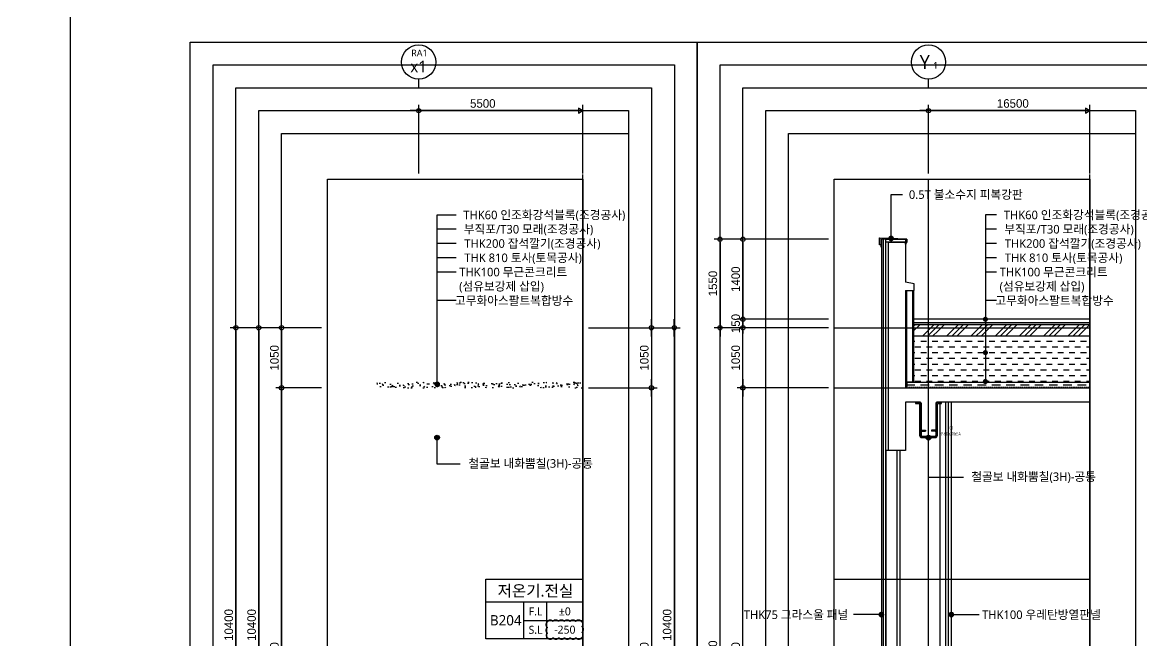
# Model space of a CAD drawing. Header units: millimetres. Extents: x 43197023 to 43466355, y 1341521 to 1420690.
# Drawn here: x 43424384 to 43443980, y 1357966 to 1368785 of the extents above; entities that cross this region are included whole.
import ezdxf
from ezdxf.enums import TextEntityAlignment as Align

# ---------------------------------------------------------------- set-up
doc = ezdxf.new("R2010")
doc.units = ezdxf.units.MM
doc.header["$LTSCALE"] = 1000
doc.header["$MEASUREMENT"] = 0
doc.header["$PDSIZE"] = -10
for name, pattern in [('ACAD_ISO03W100', [30, 12, -18]), ('HID', [2.5, 1.5, -1]), ('HIDDEN2', [0.1875, 0.125, -0.0625])]:
    doc.linetypes.add(name, pattern=pattern)
doc.layers.get('0').update_dxf_attribs({"linetype": 'CONTINUOUS'})
doc.layers.get('Defpoints').update_dxf_attribs({"color": 171, "linetype": 'CONTINUOUS'})
for name, color, linetype in [('251', 251, 'CONTINUOUS'), ('cen', 1, 'CONTINUOUS'), ('CON', 2, 'CONTINUOUS'), ('ELE-6', 8, 'CONTINUOUS'), ('ELE-8', 8, 'CONTINUOUS'), ('FIN', 9, 'CONTINUOUS'), ('FIN(내화피복)', 8, 'CONTINUOUS'), ('FIN(패널-100우레탄 방열)', 3, 'CONTINUOUS'), ('FIN(패널-T75 글라스울)', 6, 'CONTINUOUS'), ('HAT', 253, 'CONTINUOUS'), ('HAT-252', 252, 'CONTINUOUS'), ('HF', 3, 'CONTINUOUS'), ('INS', 9, 'BATTING'), ('LED', 7, 'CONTINUOUS'), ('NDIM', 7, 'CONTINUOUS'), ('S-SGIRDER-HF', 3, 'CONTINUOUS'), ('SYM', 7, 'CONTINUOUS'), ('SYM(AXIS)', 7, 'CONTINUOUS'), ('TEXT(AXIS)', 2, 'CONTINUOUS'), ('TEXT(MIN)', 7, 'CONTINUOUS'), ('TEXT(실명)', 3, 'CONTINUOUS'), ('TEXT-기입', 6, 'CONTINUOUS'), ('TITLE', 7, 'CONTINUOUS'), ('WALL', 3, 'CONTINUOUS'), ('wire-meshes', 1, 'CONTINUOUS')]:
    doc.layers.add(name, color=color, linetype=linetype)
doc.layers.add('VE변경사항적용-20220616', color=10, linetype='CONTINUOUS', plot=False)
doc.styles.add('CGS', font='cgse', dxfattribs={"bigfont": 'cgs'})
doc.styles.add('TE', font='malgun_0.ttf')
doc.styles.add('나눔바른고딕', font='NanumBarunGothic.ttf')
doc.linetypes.add('BATTING', pattern='A,0.0001,-0.1,[134,ltypeshp.shx,S=0.1,R=0,X=-0.1,Y=0],-0.2,[134,ltypeshp.shx,S=0.1,R=180,X=0.1,Y=0],-0.1', length=0.4001)
doc.dimstyles.new('NDIM 1200', dxfattribs={"dimscale": 500, "dimtxt": 3, "dimasz": 1, "dimexe": 2, "dimexo": 2, "dimgap": 1, "dimtad": 1, "dimdec": 0, "dimdsep": 46, "dimtxsty": 'CGS', "dimblk": 'DOT0', "dimcen": 1, "dimdle": 8, "dimclrd": 2, "dimclre": 2, "dimclrt": 2, "dimadec": 0, "dimazin": 0, "dimtfac": 1, "dimtdec": 0, "dimtix": 1, "dimtmove": 2, "dimatfit": 3, "dimldrblk": 'DOT0', "dimfxl": 1, "dimtolj": 1, "dimtzin": 0, "dimlwd": -1, "dimlwe": -1, "dimarcsym": 0})

# ---------------------------------------------------------------- blocks, each defined once
blk = doc.blocks.new('DOT0')
blk.add_line((-3, 0), (3, 0))
at = {"color": 6}
blk.add_circle((0, 0), 0.75, dxfattribs=at)
blk = doc.blocks.new('*D392')
at = {"layer": 'Defpoints', "color": 0, "ltscale": 0.4, "transparency": 16777216}
for p in [(43429723, 1363440), (43428123, 1353040), (43429723, 1353040)]:
    blk.add_point(p, dxfattribs=at)
at = {"layer": 'NDIM', "ltscale": 0.4, "transparency": 16777216}
for p, q in [((43429623, 1363440), (43428023, 1363440)), ((43428123, 1363390), (43428123, 1353090)), ((43429623, 1353040), (43428023, 1353040))]:
    blk.add_line(p, q, dxfattribs=at)
at = {"layer": 'NDIM', "ltscale": 0.4, "transparency": 16777216, "xscale": 50, "yscale": 50, "zscale": 50}
for p, rotation in [((43428123, 1363440), 90), ((43428123, 1353040), 270)]:
    blk.add_blockref('DOT0', p, dxfattribs=dict(at, rotation=rotation))
at = {"layer": 'NDIM', "ltscale": 0.4, "transparency": 16777216, "insert": (43427998, 1358240), "char_height": 150, "attachment_point": 5, "rotation": 90, "style": 'CGS'}
blk.add_mtext('\\A1;10400', dxfattribs=at)
blk = doc.blocks.new('*D393')
at = {"layer": 'Defpoints', "color": 0, "ltscale": 0.4, "transparency": 16777216}
for p in [(43429723, 1363440), (43428923, 1362390), (43429723, 1362390)]:
    blk.add_point(p, dxfattribs=at)
at = {"layer": 'NDIM', "ltscale": 0.4, "transparency": 16777216}
for p, q in [((43429623, 1363440), (43428823, 1363440)), ((43428923, 1363390), (43428923, 1362440)), ((43429623, 1362390), (43428823, 1362390))]:
    blk.add_line(p, q, dxfattribs=at)
at = {"layer": 'NDIM', "ltscale": 0.4, "transparency": 16777216, "xscale": 50, "yscale": 50, "zscale": 50}
for p, rotation in [((43428923, 1363440), 90), ((43428923, 1362390), 270)]:
    blk.add_blockref('DOT0', p, dxfattribs=dict(at, rotation=rotation))
at = {"layer": 'NDIM', "ltscale": 0.4, "transparency": 16777216, "insert": (43428798, 1362915), "char_height": 150, "attachment_point": 5, "rotation": 90, "style": 'CGS'}
blk.add_mtext('\\A1;1050', dxfattribs=at)
blk = doc.blocks.new('*D394')
at = {"layer": 'Defpoints', "color": 0, "ltscale": 0.4, "transparency": 16777216}
for p in [(43429723, 1363440), (43428523, 1353040), (43429723, 1353040)]:
    blk.add_point(p, dxfattribs=at)
at = {"layer": 'NDIM', "ltscale": 0.4, "transparency": 16777216}
for p, q in [((43429623, 1363440), (43428423, 1363440)), ((43428523, 1363390), (43428523, 1353090)), ((43429623, 1353040), (43428423, 1353040))]:
    blk.add_line(p, q, dxfattribs=at)
at = {"layer": 'NDIM', "ltscale": 0.4, "transparency": 16777216, "xscale": 50, "yscale": 50, "zscale": 50}
for p, rotation in [((43428523, 1363440), 90), ((43428523, 1353040), 270)]:
    blk.add_blockref('DOT0', p, dxfattribs=dict(at, rotation=rotation))
at = {"layer": 'NDIM', "ltscale": 0.4, "transparency": 16777216, "insert": (43428398, 1358240), "char_height": 150, "attachment_point": 5, "rotation": 90, "style": 'CGS'}
blk.add_mtext('\\A1;10400', dxfattribs=at)
blk = doc.blocks.new('*D395')
at = {"layer": 'Defpoints', "color": 0, "ltscale": 0.4, "transparency": 16777216}
for p in [(43429723, 1362390), (43428923, 1353040), (43429723, 1353040)]:
    blk.add_point(p, dxfattribs=at)
at = {"layer": 'NDIM', "ltscale": 0.4, "transparency": 16777216}
for p, q in [((43429623, 1362390), (43428823, 1362390)), ((43428923, 1362340), (43428923, 1353090)), ((43429623, 1353040), (43428823, 1353040))]:
    blk.add_line(p, q, dxfattribs=at)
at = {"layer": 'NDIM', "ltscale": 0.4, "transparency": 16777216, "xscale": 50, "yscale": 50, "zscale": 50}
for p, rotation in [((43428923, 1362390), 90), ((43428923, 1353040), 270)]:
    blk.add_blockref('DOT0', p, dxfattribs=dict(at, rotation=rotation))
at = {"layer": 'NDIM', "ltscale": 0.4, "transparency": 16777216, "insert": (43428798, 1357715), "char_height": 150, "attachment_point": 5, "rotation": 90, "style": 'CGS'}
blk.add_mtext('\\A1;9350', dxfattribs=at)
blk = doc.blocks.new('A$C2F20087E')
at = {"layer": 'SYM(AXIS)'}
blk.add_line((600, 0), (600, 300), dxfattribs=at)
blk.add_circle((600, 900), 600, dxfattribs=at)
blk = doc.blocks.new('*D398')
at = {"layer": 'Defpoints', "color": 0, "ltscale": 0.4, "transparency": 16777216}
for p in [(43434198, 1363440), (43434198, 1362390), (43435398, 1362390)]:
    blk.add_point(p, dxfattribs=at)
at = {"layer": 'NDIM', "ltscale": 0.4, "transparency": 16777216}
for p, q in [((43434298, 1363440), (43435498, 1363440)), ((43435398, 1363390), (43435398, 1362440)), ((43434298, 1362390), (43435498, 1362390))]:
    blk.add_line(p, q, dxfattribs=at)
at = {"layer": 'NDIM', "ltscale": 0.4, "transparency": 16777216, "xscale": 50, "yscale": 50, "zscale": 50}
for p, rotation in [((43435398, 1363440), 90), ((43435398, 1362390), 270)]:
    blk.add_blockref('DOT0', p, dxfattribs=dict(at, rotation=rotation))
at = {"layer": 'NDIM', "ltscale": 0.4, "transparency": 16777216, "insert": (43435273, 1362915), "char_height": 150, "attachment_point": 5, "rotation": 90, "style": 'CGS'}
blk.add_mtext('\\A1;1050', dxfattribs=at)
blk = doc.blocks.new('*D399')
at = {"layer": 'Defpoints', "color": 0, "ltscale": 0.4, "transparency": 16777216}
for p in [(43434198, 1363440), (43434198, 1353040), (43435798, 1353040)]:
    blk.add_point(p, dxfattribs=at)
at = {"layer": 'NDIM', "ltscale": 0.4, "transparency": 16777216}
for p, q in [((43434298, 1363440), (43435898, 1363440)), ((43435798, 1363390), (43435798, 1353090)), ((43434298, 1353040), (43435898, 1353040))]:
    blk.add_line(p, q, dxfattribs=at)
at = {"layer": 'NDIM', "ltscale": 0.4, "transparency": 16777216, "xscale": 50, "yscale": 50, "zscale": 50}
for p, rotation in [((43435798, 1363440), 90), ((43435798, 1353040), 270)]:
    blk.add_blockref('DOT0', p, dxfattribs=dict(at, rotation=rotation))
at = {"layer": 'NDIM', "ltscale": 0.4, "transparency": 16777216, "insert": (43435673, 1358240), "char_height": 150, "attachment_point": 5, "rotation": 90, "style": 'CGS'}
blk.add_mtext('\\A1;10400', dxfattribs=at)
blk = doc.blocks.new('*D400')
at = {"layer": 'Defpoints', "color": 0, "ltscale": 0.4, "transparency": 16777216}
for p in [(43434198, 1362390), (43434198, 1353040), (43435398, 1353040)]:
    blk.add_point(p, dxfattribs=at)
at = {"layer": 'NDIM', "ltscale": 0.4, "transparency": 16777216}
for p, q in [((43434298, 1362390), (43435498, 1362390)), ((43435398, 1362340), (43435398, 1353090)), ((43434298, 1353040), (43435498, 1353040))]:
    blk.add_line(p, q, dxfattribs=at)
at = {"layer": 'NDIM', "ltscale": 0.4, "transparency": 16777216, "xscale": 50, "yscale": 50, "zscale": 50}
for p, rotation in [((43435398, 1362390), 90), ((43435398, 1353040), 270)]:
    blk.add_blockref('DOT0', p, dxfattribs=dict(at, rotation=rotation))
at = {"layer": 'NDIM', "ltscale": 0.4, "transparency": 16777216, "insert": (43435273, 1357715), "char_height": 150, "attachment_point": 5, "rotation": 90, "style": 'CGS'}
blk.add_mtext('\\A1;9350', dxfattribs=at)
blk = doc.blocks.new('HF')
at = {"layer": 'Defpoints'}
blk.add_point((0, 0), dxfattribs=at)
at = {"layer": 'HF'}
for p, q in [((-209, 0), (-147, 0)), ((-209, 0), (-209, -6)), ((209, 0), (147, 0)), ((209, 0), (209, -6)), ((-209, -6), (-147, -6)), ((-135, -18), (-135, -482)), ((-129, -18), (-129, -482)), ((129, -18), (129, -482)), ((135, -18), (135, -482)), ((209, -6), (147, -6)), ((-135, -518), (-135, -582)), ((-129, -518), (-129, -582)), ((-117, -494), (-55, -494)), ((-117, -500), (-55, -500)), ((-117, -506), (-55, -506)), ((-55, -494), (-55, -500)), ((-55, -500), (-55, -506)), ((117, -494), (55, -494)), ((55, -494), (55, -500)), ((117, -500), (55, -500)), ((55, -500), (55, -506)), ((117, -506), (55, -506)), ((129, -518), (129, -582)), ((135, -518), (135, -582)), ((-117, -594), (117, -594)), ((-117, -600), (117, -600))]:
    blk.add_line(p, q, dxfattribs=at)
for centre, radius, start, end in [((-147, -18), 18, 0, 90), ((-147, -18), 12, 0, 90), ((147, -18), 18, 90, 180), ((147, -18), 12, 90, 180), ((-117, -482), 18, 180, 270), ((-117, -518), 18, 90, 180), ((-117, -582), 18, 180, 270), ((-117, -482), 12, 180, 270), ((-117, -518), 12, 90, 180), ((-117, -582), 12, 180, 270), ((117, -482), 12, 270, 0), ((117, -482), 18, 270, 0), ((117, -518), 18, 0, 90), ((117, -518), 12, 0, 90), ((117, -582), 12, 270, 0), ((117, -582), 18, 270, 0)]:
    blk.add_arc(centre, radius, start, end, dxfattribs=at)
blk = doc.blocks.new('*D403')
at = {"layer": 'Defpoints', "color": 0, "ltscale": 0.4, "transparency": 16777216}
for p in [(43436598, 1363440), (43438598, 1363440), (43438598, 1351940)]:
    blk.add_point(p, dxfattribs=at)
at = {"layer": 'NDIM', "ltscale": 0.4, "transparency": 16777216}
for p, q in [((43438498, 1363440), (43436498, 1363440)), ((43436598, 1351990), (43436598, 1363390)), ((43438498, 1351940), (43436498, 1351940))]:
    blk.add_line(p, q, dxfattribs=at)
at = {"layer": 'NDIM', "ltscale": 0.4, "transparency": 16777216, "xscale": 50, "yscale": 50, "zscale": 50}
for p, rotation in [((43436598, 1363440), 90), ((43436598, 1351940), 270)]:
    blk.add_blockref('DOT0', p, dxfattribs=dict(at, rotation=rotation))
at = {"layer": 'NDIM', "ltscale": 0.4, "transparency": 16777216, "insert": (43436473, 1357690), "char_height": 150, "attachment_point": 5, "rotation": 90, "style": 'CGS'}
blk.add_mtext('\\A1;11500', dxfattribs=at)
blk = doc.blocks.new('*D404')
at = {"layer": 'Defpoints', "color": 0, "ltscale": 0.4, "transparency": 16777216}
for p in [(43436998, 1363440), (43438598, 1363440), (43438598, 1362390)]:
    blk.add_point(p, dxfattribs=at)
at = {"layer": 'NDIM', "ltscale": 0.4, "transparency": 16777216}
for p, q in [((43438498, 1363440), (43436898, 1363440)), ((43436998, 1362440), (43436998, 1363390)), ((43438498, 1362390), (43436898, 1362390))]:
    blk.add_line(p, q, dxfattribs=at)
at = {"layer": 'NDIM', "ltscale": 0.4, "transparency": 16777216, "xscale": 50, "yscale": 50, "zscale": 50}
for p, rotation in [((43436998, 1363440), 90), ((43436998, 1362390), 270)]:
    blk.add_blockref('DOT0', p, dxfattribs=dict(at, rotation=rotation))
at = {"layer": 'NDIM', "ltscale": 0.4, "transparency": 16777216, "insert": (43436873, 1362915), "char_height": 150, "attachment_point": 5, "rotation": 90, "style": 'CGS'}
blk.add_mtext('\\A1;1050', dxfattribs=at)
blk = doc.blocks.new('*D405')
at = {"layer": 'Defpoints', "color": 0, "ltscale": 0.4, "transparency": 16777216}
for p in [(43436998, 1362390), (43438598, 1362390), (43438598, 1353040)]:
    blk.add_point(p, dxfattribs=at)
at = {"layer": 'NDIM', "ltscale": 0.4, "transparency": 16777216}
for p, q in [((43438498, 1362390), (43436898, 1362390)), ((43436998, 1353090), (43436998, 1362340)), ((43438498, 1353040), (43436898, 1353040))]:
    blk.add_line(p, q, dxfattribs=at)
at = {"layer": 'NDIM', "ltscale": 0.4, "transparency": 16777216, "xscale": 50, "yscale": 50, "zscale": 50}
for p, rotation in [((43436998, 1362390), 90), ((43436998, 1353040), 270)]:
    blk.add_blockref('DOT0', p, dxfattribs=dict(at, rotation=rotation))
at = {"layer": 'NDIM', "ltscale": 0.4, "transparency": 16777216, "insert": (43436873, 1357715), "char_height": 150, "attachment_point": 5, "rotation": 90, "style": 'CGS'}
blk.add_mtext('\\A1;9350', dxfattribs=at)
blk = doc.blocks.new('*D406')
at = {"layer": 'Defpoints', "color": 0, "ltscale": 0.4, "transparency": 16777216}
for p in [(43438598, 1363590), (43436998, 1363440), (43438598, 1363440)]:
    blk.add_point(p, dxfattribs=at)
at = {"layer": 'NDIM', "ltscale": 0.4, "transparency": 16777216}
for p, q in [((43436998, 1363640), (43436998, 1363690)), ((43438498, 1363590), (43436898, 1363590)), ((43436998, 1363590), (43436998, 1363440)), ((43438498, 1363440), (43436898, 1363440)), ((43436998, 1363390), (43436998, 1363340))]:
    blk.add_line(p, q, dxfattribs=at)
at = {"layer": 'NDIM', "ltscale": 0.4, "transparency": 16777216, "xscale": 50, "yscale": 50, "zscale": 50}
for p, rotation in [((43436998, 1363590), 270), ((43436998, 1363440), 90)]:
    blk.add_blockref('DOT0', p, dxfattribs=dict(at, rotation=rotation))
at = {"layer": 'NDIM', "ltscale": 0.4, "transparency": 16777216, "insert": (43436873, 1363515), "char_height": 150, "attachment_point": 5, "rotation": 90, "style": 'CGS'}
blk.add_mtext('\\A1;150', dxfattribs=at)
blk = doc.blocks.new('*D407')
at = {"layer": 'Defpoints', "color": 0, "ltscale": 0.4, "transparency": 16777216}
for p in [(43438598, 1364990), (43436598, 1363440), (43438598, 1363440)]:
    blk.add_point(p, dxfattribs=at)
at = {"layer": 'NDIM', "ltscale": 0.4, "transparency": 16777216}
for p, q in [((43438498, 1364990), (43436498, 1364990)), ((43436598, 1364940), (43436598, 1363490)), ((43438498, 1363440), (43436498, 1363440))]:
    blk.add_line(p, q, dxfattribs=at)
at = {"layer": 'NDIM', "ltscale": 0.4, "transparency": 16777216, "xscale": 50, "yscale": 50, "zscale": 50}
for p, rotation in [((43436598, 1364990), 90), ((43436598, 1363440), 270)]:
    blk.add_blockref('DOT0', p, dxfattribs=dict(at, rotation=rotation))
at = {"layer": 'NDIM', "ltscale": 0.4, "transparency": 16777216, "insert": (43436473, 1364215), "char_height": 150, "attachment_point": 5, "rotation": 90, "style": 'CGS'}
blk.add_mtext('\\A1;1550', dxfattribs=at)
blk = doc.blocks.new('*D411')
at = {"layer": 'Defpoints', "color": 0, "ltscale": 0.4, "transparency": 16777216}
for p in [(43438598, 1364990), (43436998, 1363590), (43438598, 1363590)]:
    blk.add_point(p, dxfattribs=at)
at = {"layer": 'NDIM', "ltscale": 0.4, "transparency": 16777216}
for p, q in [((43438498, 1364990), (43436898, 1364990)), ((43436998, 1364940), (43436998, 1363640)), ((43438498, 1363590), (43436898, 1363590))]:
    blk.add_line(p, q, dxfattribs=at)
at = {"layer": 'NDIM', "ltscale": 0.4, "transparency": 16777216, "xscale": 50, "yscale": 50, "zscale": 50}
for p, rotation in [((43436998, 1364990), 90), ((43436998, 1363590), 270)]:
    blk.add_blockref('DOT0', p, dxfattribs=dict(at, rotation=rotation))
at = {"layer": 'NDIM', "ltscale": 0.4, "transparency": 16777216, "insert": (43436873, 1364290), "char_height": 150, "attachment_point": 5, "rotation": 90, "style": 'CGS'}
blk.add_mtext('\\A1;1400', dxfattribs=at)
blk = doc.blocks.new('A$C51E23882')
at = {"layer": 'TITLE'}
blk.add_lwpolyline([(8500, 0), (0, 0), (0, 5200), (8500, 5200)], close=True, dxfattribs=at)
for points in [[(8500, 3200), (0, 3200)], [(3300, 3200), (3300, 0)], [(5300, 3200), (5300, 0)], [(3300, 1600), (8500, 1600)]]:
    blk.add_lwpolyline(points, dxfattribs=at)
at = {"layer": 'TITLE', "style": '나눔바른고딕'}
for s, p in [('F.L', (4352, 2378)), ('S.L', (4352, 778))]:
    blk.add_text(s, height=700, dxfattribs=at).set_placement(p, align=Align.MIDDLE)

msp = doc.modelspace()

# ---------------------------------------------------------------- hatches: boundary and pattern name
at = {"ltscale": 10000}
h = msp.add_hatch(color=256, dxfattribs=at)
h.dxf.hatch_style = 1
edge = h.paths.add_edge_path()
edge.add_arc((43431644.4, 1361519.2), 41.7, 360, 720, ccw=False)
h = msp.add_hatch(color=256, dxfattribs=at)
h.dxf.hatch_style = 1
edge = h.paths.add_edge_path()
edge.add_arc((43440248.4, 1361519.2), 41.7, 360, 720, ccw=False)
at = {"layer": '251', "ltscale": 10000}
h = msp.add_hatch(dxfattribs=at)
h.set_pattern_fill('DASH', color=256, scale=800)
h.set_pattern_definition([(0, (43351411.87, 1345906.29), (100, 100), [100, -100])])
h.paths.add_polyline_path([(43439988.4, 1363300.2), (43439988.4, 1362490.2), (43443073.4, 1362490.2), (43443073.4, 1363300.2)])
at = {"layer": 'HAT'}
h = msp.add_hatch(dxfattribs=at)
h.set_pattern_fill('AR-CONC', color=256)
h.set_pattern_definition([(50, (41050933.35, 2034476.14), (182.184669, -15.9390855), [19.05, -209.55]), (355, (41050933.35, 2034476.14), (-35.243421, 191.056845), [15.24, -167.640584]), (100.451445, (41050948.53, 2034474.81), (146.941247, 175.117752), [16.190009, -178.090245]), (46.1842, (41050933.35, 2034526.94), (271.07904, -42.042328), [28.575, -314.325]), (96.635558, (41050955.94, 2034523.44), (237.404134, 247.426125), [24.285023, -267.135608]), (351.184151, (41050933.35, 2034526.94), (237.404134, 247.426125), [22.859967, -251.459732]), (21, (41050958.75, 2034514.24), (151.614391, -102.265198), [19.05, -209.55]), (326, (41050958.75, 2034514.24), (61.802028, 184.187966), [15.24, -167.64]), (71.451445, (41050971.39, 2034505.72), (213.416419, 81.922769), [16.190009, -178.089938]), (37.5, (41050933.35, 2034476.14), (3.0886033, 84.5550389), [0, -165.608, 0, -170.18, 0, -168.275]), (7.5, (41050933.35, 2034476.14), (66.8196625, 100.1805748), [0, -97.028, 0, -161.798, 0, -64.135]), (327.5, (41050876.71, 2034476.14), (135.5905952, -5.728744), [0, -63.5, 0, -198.12, 0, -262.89]), (317.5, (41050851.31, 2034476.14), (148.1291814, 25.426491), [0, -82.55, 0, -131.572, 0, -186.69])])
h.paths.add_polyline_path([(43434198.4, 1362390.2), (43434198.4, 1362490.2), (43430588.4, 1362490.2), (43430588.4, 1362390.2)])
at = {"layer": 'HAT-252', "ltscale": 10000}
h = msp.add_hatch(dxfattribs=at)
h.set_pattern_fill('AR-CONC', color=256, scale=5)
h.set_pattern_definition([(50, (128398.208, 162784.886), (35.86300913, -3.13760675), [3.75, -41.25]), (355, (128398.21, 162784.886), (-6.93756668, 37.609606685), [3, -33]), (100.45144446, (128401.197, 162784.624), (28.925442336, 34.471999548), [3.1870096, -35.0571056]), (46.1842, (128398.21, 162794.886), (53.362066534, -8.27596404), [5.625, -61.875]), (96.63563549, (128402.655, 162794.196), (46.733097284, 48.70593004), [4.7805171, -52.585688]), (351.18416399, (128398.21, 162794.886), (46.73309725, 48.70593001), [4.5, -49.50000005]), (21, (128403.208, 162792.386), (29.845352606, -20.130944533), [3.75, -41.25]), (326, (128403.21, 162792.386), (12.165766596, 36.257502252), [3, -33]), (71.45144474, (128405.696, 162790.708), (42.011118836, 16.12655764), [3.1870095, -35.0571056]), (37.5, (128398.208, 162784.886), (0.607992766, 16.6446926916), [0, -32.6, 0, -33.5, 0, -33.125]), (7.5, (128398.208, 162784.886), (13.153476872, 19.720585594), [0, -19.1, 0, -31.85, 0, -12.625]), (327.5, (128387.058, 162784.886), (26.6911218086, -1.1277435867), [0, -12.5, 0, -39, 0, -51.75]), (317.5, (128382.058, 162784.886), (29.159308467, 5.005249117), [0, -16.25, 0, -25.9, 0, -36.75])])
h.paths.add_polyline_path([(43439988.4, 1363530.2), (43439988.4, 1363500.2), (43443073.4, 1363500.2), (43443073.4, 1363530.2)])
at = {"layer": 'HAT-252', "ltscale": 100}
h = msp.add_hatch(dxfattribs=at)
h.set_pattern_fill('GOST_GROUND', color=256, scale=30)
h.set_pattern_definition([(45, (8280192.6, 2457559.06), (424.2640687, -3e-14), [600]), (45, (8280282.6, 2457559.06), (424.2640687, -3e-14), [600]), (45, (8280372.6, 2457559.06), (424.2640687, -3e-14), [600])])
h.paths.add_polyline_path([(43439988.4, 1363500.2), (43439988.4, 1363300.2), (43443073.4, 1363300.2), (43443073.4, 1363500.2)])
at = {"layer": 'LED'}
h = msp.add_hatch(color=256, dxfattribs=at)
h.dxf.hatch_style = 1
edge = h.paths.add_edge_path()
edge.add_arc((43441244.5, 1363589.8), 45, -180, 180)
h = msp.add_hatch(color=256, dxfattribs=at)
h.dxf.hatch_style = 1
edge = h.paths.add_edge_path()
edge.add_arc((43441244.5, 1363006.3), 45, -180, 180)
h = msp.add_hatch(color=256, dxfattribs=at)
h.dxf.hatch_style = 1
edge = h.paths.add_edge_path()
edge.add_arc((43441244.5, 1362500.3), 45, -180, 180)

# ---------------------------------------------------------------- linework, layer by layer
at = {"color": 6}
for points in [[(43434198.4, 1367240.2), (43434123.4, 1367283.5), (43434123.4, 1367196.9)], [(43443073.4, 1367240.2), (43442998.4, 1367283.5), (43442998.4, 1367196.9)]]:
    msp.add_lwpolyline(points, close=True, dxfattribs=at)
at = {"layer": '251', "ltscale": 0.5}
for p, q in [((43443073.4, 1363590.2), (43439988.4, 1363590.2)), ((43439868.4, 1362490.2), (43439868.4, 1362400.2)), ((43439878.4, 1362490.2), (43443073.4, 1362490.2))]:
    msp.add_line(p, q, dxfattribs=at)
for points in [[(43439988.4, 1363530.2), (43443073.4, 1363530.2)], [(43439988.4, 1363500.2), (43443073.4, 1363500.2)], [(43439988.4, 1363300.2), (43443073.4, 1363300.2)]]:
    msp.add_lwpolyline(points, dxfattribs=at)
at = {"layer": 'cen', "ltscale": 10000}
for p, q in [((43440248.4, 1349040.2), (43440248.4, 1366040.2)), ((43438598.4, 1363440.2), (43443073.4, 1363440.2)), ((43438598.4, 1362390.2), (43443073.4, 1362390.2)), ((43438598.4, 1359040.2), (43443073.4, 1359040.2))]:
    msp.add_line(p, q, dxfattribs=at)
at = {"layer": 'CON', "ltscale": 1000}
for p, q in [((43439548.4, 1361290.2), (43439548.4, 1364940.2)), ((43439548.4, 1364940.2), (43439848.4, 1364940.2)), ((43439848.4, 1364940.2), (43439848.4, 1364240.2)), ((43439848.4, 1364090.2), (43439848.4, 1362390.2)), ((43439848.4, 1362390.2), (43443073.4, 1362390.2)), ((43439848.4, 1362140.2), (43439848.4, 1361290.2))]:
    msp.add_line(p, q, dxfattribs=at)
at = {"layer": 'CON', "ltscale": 10000}
for p, q in [((43440101.4, 1362140.2), (43439848.4, 1362140.2)), ((43443073.4, 1362140.2), (43440395.4, 1362140.2)), ((43439848.4, 1361290.2), (43439548.4, 1361290.2))]:
    msp.add_line(p, q, dxfattribs=at)
at = {"layer": 'CON'}
for points in [[(43439998.4, 1364090.2), (43439998.4, 1364210.2), (43439848.4, 1364240.2)], [(43439848.4, 1364090.2), (43439998.4, 1364090.2)]]:
    msp.add_lwpolyline(points, dxfattribs=at)
at = {"layer": 'Defpoints', "ltscale": 10000}
for points in [[(43425223.4, 1349690.2), (43369823.4, 1349690.2), (43369823.4, 1420690.2), (43425223.4, 1420690.2)], [(43427323.4, 1368440.2), (43436198.4, 1368440.2), (43436198.4, 1346640.2), (43427323.4, 1346640.2)], [(43436198.4, 1368440.2), (43445073.4, 1368440.2), (43445073.4, 1346640.2), (43436198.4, 1346640.2)], [(43427723.4, 1368040.2), (43435798.4, 1368040.2), (43435798.4, 1347040.2), (43427723.4, 1347040.2)], [(43436598.4, 1368040.2), (43444673.4, 1368040.2), (43444673.4, 1347040.2), (43436598.4, 1347040.2)], [(43428123.4, 1367640.2), (43435398.4, 1367640.2), (43435398.4, 1347440.2), (43428123.4, 1347440.2)], [(43436998.4, 1367640.2), (43444273.4, 1367640.2), (43444273.4, 1347440.2), (43436998.4, 1347440.2)], [(43428523.4, 1367240.2), (43434998.4, 1367240.2), (43434998.4, 1347840.2), (43428523.4, 1347840.2)], [(43437398.4, 1367240.2), (43443873.4, 1367240.2), (43443873.4, 1347840.2), (43437398.4, 1347840.2)], [(43428923.4, 1366840.2), (43434998.4, 1366840.2), (43434998.4, 1348240.2), (43428923.4, 1348240.2)], [(43437798.4, 1366840.2), (43443873.4, 1366840.2), (43443873.4, 1348240.2), (43437798.4, 1348240.2)], [(43429723.4, 1366040.2), (43434198.4, 1366040.2), (43434198.4, 1349040.2), (43429723.4, 1349040.2)], [(43438598.4, 1366040.2), (43443073.4, 1366040.2), (43443073.4, 1349040.2), (43438598.4, 1349040.2)]]:
    msp.add_lwpolyline(points, close=True, dxfattribs=at)
at = {"layer": 'ELE-6', "ltscale": 0.1}
for p, q in [((43440448.4, 1362140.2), (43440448.4, 1353040.2)), ((43439748.4, 1361290.2), (43439748.4, 1353040.2))]:
    msp.add_line(p, q, dxfattribs=at)
at = {"layer": 'ELE-8', "ltscale": 0.1}
msp.add_lwpolyline([(43439498.4, 1353040.2), (43439698.4, 1353040.2), (43439698.4, 1361290.2), (43439498.4, 1361290.2)], close=True, dxfattribs=at)
at = {"layer": 'FIN', "ltscale": 1000}
msp.add_line((43439988.4, 1364090.2), (43439988.4, 1362490.2), dxfattribs=at)
at = {"layer": 'FIN(내화피복)', "ltscale": 10000}
msp.add_lwpolyline([(43440457.4, 1362140.2), (43440457.4, 1362134.2), (43440395.4, 1362134.2, 0.4142136), (43440383.4, 1362122.2), (43440383.4, 1361558.2, -0.4142136), (43440365.4, 1361540.2), (43440131.4, 1361540.2, -0.4142136), (43440113.4, 1361558.2), (43440113.4, 1362122.2, 0.4142136), (43440101.4, 1362134.2), (43440039.4, 1362134.2), (43440039.4, 1362140.2), (43440018.4, 1362140.2), (43440018.4, 1362113.2), (43440092.4, 1362113.2), (43440092.4, 1361558.2, 0.4142136), (43440131.4, 1361519.2), (43440365.4, 1361519.2, 0.4142136), (43440404.4, 1361558.2), (43440404.4, 1362113.2), (43440478.4, 1362113.2), (43440478.4, 1362140.2)], format="xyb", close=True, dxfattribs=at)
at = {"layer": 'FIN(패널-100우레탄 방열)', "ltscale": 0.1}
msp.add_lwpolyline([(43440548.4, 1353040.2), (43440648.4, 1353040.2), (43440648.4, 1362140.2), (43440548.4, 1362140.2)], close=True, dxfattribs=at)
at = {"layer": 'FIN(패널-T75 글라스울)', "ltscale": 0.1}
for points in [[(43439422.4, 1364853.2), (43439422.4, 1364894.2), (43439392.4, 1364894.2), (43439392.4, 1365012.2), (43439869.4, 1364992.1), (43439869.4, 1364934.2), (43439849.4, 1364934.2), (43439849.4, 1364903.2), (43439848.4, 1364903.2), (43439848.4, 1364935.2), (43439868.4, 1364935.2), (43439868.4, 1364991.2), (43439393.4, 1365011.2), (43439393.4, 1364895.2), (43439423.4, 1364895.2), (43439423.4, 1364853.2)], [(43439423.4, 1364990.2), (43439423.4, 1353042.6), (43439498.4, 1353042.6), (43439498.4, 1364990.2)], [(43439848.4, 1364940.2), (43439498.4, 1364940.2), (43439498.4, 1364990.2), (43439848.4, 1364990.2)]]:
    msp.add_lwpolyline(points, close=True, dxfattribs=at)
at = {"layer": 'HAT-252', "linetype": 'HIDDEN2', "ltscale": 0.2}
for p, q in [((43439858.4, 1364090.2), (43439858.4, 1362400.2)), ((43439858.4, 1362400.2), (43443073.4, 1362400.2))]:
    msp.add_line(p, q, dxfattribs=at)
at = {"layer": 'INS', "ltscale": 0.09}
msp.add_line((43439460.9, 1353042.6), (43439460.9, 1364990.2), dxfattribs=at)
at = {"layer": 'INS', "ltscale": 0.12}
msp.add_line((43440598.4, 1353040.2), (43440598.4, 1362140.2), dxfattribs=at)
at = {"layer": 'LED'}
for p, q in [((43441244.5, 1365415.2), (43441244.5, 1362490.2)), ((43441441.6, 1365415.2), (43441244.5, 1365415.2)), ((43431978.9, 1365165.2), (43431648.4, 1365165.2)), ((43441441.6, 1365165.2), (43441244.5, 1365165.2)), ((43431978.9, 1364915.2), (43431648.4, 1364915.2)), ((43441441.6, 1364915.2), (43441244.5, 1364915.2)), ((43431978.9, 1364665.2), (43431648.4, 1364665.2)), ((43441441.6, 1364665.2), (43441244.5, 1364665.2)), ((43431978.9, 1364415.2), (43431648.4, 1364415.2)), ((43441441.6, 1364415.2), (43441244.5, 1364415.2)), ((43431978.9, 1363915.2), (43431648.4, 1363915.2)), ((43441441.6, 1363915.2), (43441244.5, 1363915.2))]:
    msp.add_line(p, q, dxfattribs=at)
at = {"layer": 'LED', "ltscale": 10000}
for p, q in [((43431644.4, 1361052), (43431644.4, 1361519.2)), ((43440248.4, 1360819.8), (43440248.4, 1361519.2)), ((43432049.5, 1361052), (43431644.4, 1361052)), ((43440859.5, 1360819.8), (43440248.4, 1360819.8))]:
    msp.add_line(p, q, dxfattribs=at)
for centre in [(43431644.4, 1361519.2), (43440248.4, 1361519.2)]:
    msp.add_circle(centre, 41.7, dxfattribs=at)
at = {"layer": 'NDIM', "ltscale": 0.4}
for p, q in [((43431323.4, 1366140.2), (43431323.4, 1367340.2)), ((43434198.4, 1367240.2), (43431373.4, 1367240.2)), ((43434198.4, 1366140.2), (43434198.4, 1367340.2)), ((43440248.4, 1366140.2), (43440248.4, 1367340.2)), ((43443073.4, 1367240.2), (43440298.4, 1367240.2)), ((43443073.4, 1366140.2), (43443073.4, 1367340.2))]:
    msp.add_line(p, q, dxfattribs=at)
at = {"layer": 'SYM', "color": 8}
for points in [[(43434198.4, 1348960.2), (43434198.5, 1357490.2), (43434098.4, 1357540.2), (43434298.4, 1357540.2), (43434198.4, 1357590.2), (43434198.4, 1366120.2)], [(43443073.4, 1348960.2), (43443073.5, 1357490.2), (43442973.4, 1357540.2), (43443173.4, 1357540.2), (43443073.4, 1357590.2), (43443073.4, 1366120.2)]]:
    msp.add_lwpolyline(points, dxfattribs=at)
at = {"layer": 'VE변경사항적용-20220616', "linetype": 'ACAD_ISO03W100'}
msp.add_lwpolyline([(43433575.5, 1358018.5, 0.5205671), (43433675.5, 1358018.5, 0.5205671), (43433775.5, 1358018.5, 0.5205671), (43433875.5, 1358018.5, 0.5205671), (43433975.5, 1358018.5, 0.5205671), (43434075.5, 1358018.5, 0.5205671), (43434175.5, 1358018.5, 0.5205671), (43434182.1, 1358111.9, 0.5205671), (43434182.1, 1358211.9, 0.5205671), (43434170.8, 1358300.6, 0.5205671), (43434070.8, 1358300.6, 0.5205671), (43433970.8, 1358300.6, 0.5205671), (43433870.8, 1358300.6, 0.5205671), (43433770.8, 1358300.6, 0.5205671), (43433670.8, 1358300.6, 0.5205671), (43433575.5, 1358296, 0.5205671), (43433575.5, 1358196, 0.5205671), (43433575.5, 1358096, 0.5205671)], format="xyb", close=True, dxfattribs=at)
at = {"layer": 'WALL'}
msp.add_lwpolyline([(43439868.4, 1362490.2), (43439868.4, 1364090.2), (43439968.4, 1364090.2), (43439968.4, 1362490.2)], close=True, dxfattribs=at)
at = {"layer": 'wire-meshes', "linetype": 'HID', "ltscale": 0.1}
msp.add_lwpolyline([(43439858.4, 1362440.2), (43443073.4, 1362440.2)], dxfattribs=at)

# ---------------------------------------------------------------- block references
for name, p, xscale, yscale, zscale in [('A$C2F20087E', (43431023.4, 1367640.2), 0.5000000000000027, 0.5000000000000027, 0.5000000000000027), ('A$C2F20087E', (43439948.4, 1367640.2), 0.5, 0.5, 0.5), ('A$C51E23882', (43432498.4, 1358000.2), 0.2, 0.2, 0.2)]:
    msp.add_blockref(name, p, dxfattribs=dict(xscale=xscale, yscale=yscale, zscale=zscale))
at = {"layer": 'NDIM', "ltscale": 0.4, "xscale": 50, "yscale": 50, "zscale": 50, "rotation": 180}
for p in [(43431323.4, 1367240.2), (43440248.4, 1367240.2)]:
    msp.add_blockref('DOT0', p, dxfattribs=at)
at = {"layer": 'S-SGIRDER-HF', "ltscale": 0.1}
msp.add_blockref('HF', (43440248.4, 1362140.2), dxfattribs=at)

# ---------------------------------------------------------------- texts
at = {"layer": 'Defpoints', "style": 'TE', "width": 0.5}
for s, p in [('HG1', (43440627.5, 1361690.1)), ('HF-600x270x6-A', (43440626, 1361584.9))]:
    msp.add_text(s, height=60, dxfattribs=at).set_placement(p, align=Align.MIDDLE_CENTER)
at = {"layer": 'NDIM', "ltscale": 0.4, "char_height": 150, "attachment_point": 5, "style": 'CGS'}
for s, insert in [('\\A1;5500', (43432445, 1367365.2)), ('\\A1;16500', (43441724.6, 1367365.2))]:
    msp.add_mtext(s, dxfattribs=dict(at, insert=insert))
at = {"layer": 'TEXT(AXIS)', "style": '나눔바른고딕'}
msp.add_text('RA1', height=120, dxfattribs=at).set_placement((43431335.3, 1368249.1), align=Align.MIDDLE_CENTER)
for s, height, p in [('Y', 240, (43440182.6, 1368092.1)), ('x1', 200, (43431320, 1368012.7)), ('1', 120, (43440372.2, 1368032.2))]:
    msp.add_text(s, height=height, dxfattribs=at).set_placement(p, align=Align.MIDDLE)
at = {"layer": 'TEXT(MIN)', "style": '나눔바른고딕'}
for s, p in [('0.5T 불소수지 피복강판', (43441897.1, 1365771.9)), ('THK60 인조화강석블록(조경공사)', (43434940.1, 1365415.2)), ('THK60 인조화강석블록(조경공사)', (43444402.8, 1365415.2)), ('부직포/T30 모래(조경공사)', (43434379.2, 1365165.2)), ('부직포/T30 모래(조경공사)', (43443841.9, 1365165.2)), ('THK200 잡석깔기(조경공사)', (43434504.6, 1364915.2)), ('THK200 잡석깔기(조경공사)', (43443967.4, 1364915.2)), ('THK 810 토사(토목공사)', (43434180.1, 1364665.2)), ('THK 810 토사(토목공사)', (43443642.8, 1364665.2)), ('THK100 무근콘크리트', (43433922.5, 1364415.2)), ('THK100 무근콘크리트', (43443385.3, 1364415.2)), ('(섬유보강제 삽입)', (43433516.2, 1364165.2)), ('(섬유보강제 삽입)', (43442978.9, 1364165.2)), ('고무화아스팔트복합방수', (43434028.2, 1363915.2)), ('고무화아스팔트복합방수', (43443490.9, 1363915.2)), ('철골보 내화뿜칠(3H)-공통', (43434373.1, 1361066.7)), ('철골보 내화뿜칠(3H)-공통', (43443178.9, 1360834.5))]:
    msp.add_text(s, height=150, dxfattribs=at).set_placement(p, align=Align.MIDDLE_RIGHT)
for s, p in [('THK75 그라스울 패널', (43437014.4, 1358419.2)), ('THK100 우레탄방열판넬', (43441186.5, 1358419.2))]:
    msp.add_text(s, height=150, dxfattribs=at).set_placement(p, align=Align.MIDDLE_LEFT)
at = {"layer": 'TEXT(실명)', "style": '나눔바른고딕'}
msp.add_text('저온기.전실', height=200, dxfattribs=at).set_placement((43433365.9, 1358839), align=Align.MIDDLE)
at = {"layer": 'TEXT-기입', "style": '나눔바른고딕'}
for s, height, p in [('B204', 180, (43432846.6, 1358322.8)), ('±0', 140, (43433881.6, 1358477.7)), ('-250', 140, (43433881.6, 1358157.7))]:
    msp.add_text(s, height=height, dxfattribs=at).set_placement(p, align=Align.MIDDLE)

# ---------------------------------------------------------------- dimensions: what is measured, and where the dimension line sits
at = {"layer": 'NDIM', "ltscale": 0.4}
for base, p1, p2, angle, picture, middle in [((43436598.4, 1363440.2), (43438598.4, 1364990.2), (43438598.4, 1363440.2), 270, '*D407', (43436473.4, 1364215.2)), ((43436998.4, 1363590.2), (43438598.4, 1364990.2), (43438598.4, 1363590.2), 270, '*D411', (43436873.4, 1364290.2)), ((43436998.4, 1363440.2), (43438598.4, 1363590.2), (43438598.4, 1363440.2), 270, '*D406', (43436873.4, 1363515.2)), ((43428123.4, 1353040.2), (43429723.4, 1363440.2), (43429723.4, 1353040.2), 270, '*D392', (43427998.4, 1358240.2)), ((43428523.4, 1353040.2), (43429723.4, 1363440.2), (43429723.4, 1353040.2), 270, '*D394', (43428398.4, 1358240.2)), ((43428923.4, 1362390.2), (43429723.4, 1363440.2), (43429723.4, 1362390.2), 270, '*D393', (43428798.4, 1362915.2)), ((43435398.4, 1362390.2), (43434198.4, 1363440.2), (43434198.4, 1362390.2), 270, '*D398', (43435273.4, 1362915.2)), ((43435798.4, 1353040.2), (43434198.4, 1363440.2), (43434198.4, 1353040.2), 270, '*D399', (43435673.4, 1358240.2)), ((43436598.4, 1363440.2), (43438598.4, 1351940.2), (43438598.4, 1363440.2), 90, '*D403', (43436473.4, 1357690.2)), ((43436998.4, 1363440.2), (43438598.4, 1362390.2), (43438598.4, 1363440.2), 90, '*D404', (43436873.4, 1362915.2)), ((43428923.4, 1353040.2), (43429723.4, 1362390.2), (43429723.4, 1353040.2), 270, '*D395', (43428798.4, 1357715.2)), ((43435398.4, 1353040.2), (43434198.4, 1362390.2), (43434198.4, 1353040.2), 270, '*D400', (43435273.4, 1357715.2)), ((43436998.4, 1362390.2), (43438598.4, 1353040.2), (43438598.4, 1362390.2), 90, '*D405', (43436873.4, 1357715.2))]:
    dim = msp.add_linear_dim(base=base, p1=p1, p2=p2, angle=angle, dimstyle='NDIM 1200', override={"dimscale": 50, "dimclrd": 256, "dimclre": 256, "dimclrt": 256}, dxfattribs=at)
    dim.commit()
    dim.dimension.update_dxf_attribs({"geometry": picture, "text_midpoint": middle})

# ---------------------------------------------------------------- leaders
at = {"layer": 'LED', "ltscale": 10000}
for points in [[(43439593.9, 1365003.7), (43439593.9, 1365771.9), (43439793.9, 1365771.9)], [(43431648.4, 1362450.2), (43431648.4, 1365415.2), (43431978.9, 1365415.2)], [(43439423.4, 1358421.4), (43439134.5, 1358421.4), (43438934.5, 1358421.4)], [(43440648.4, 1358421.4), (43440937.3, 1358421.4), (43441137.3, 1358421.4)]]:
    msp.add_leader(points, dimstyle='NDIM 1200', override={"dimscale": 100, "dimtad": 0, "dimclrd": 256, "dimldrblk": 'Dot'}, dxfattribs=at)

doc.saveas('drawing.dxf')
